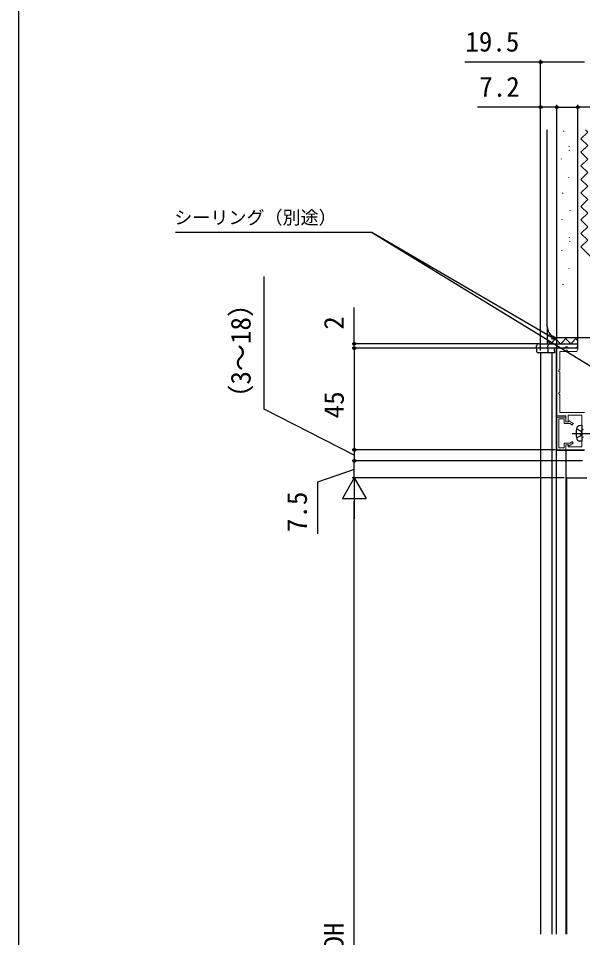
# Model space of a CAD drawing. Units: millimetres, scale not verified. Extents: x -525 to 525, y -783 to 779.
# Drawn here: x -525 to -274.8, y 35.6 to 443.3 of the extents above; entities that cross this region are included whole.
import ezdxf
from ezdxf.enums import TextEntityAlignment as Align

# ---------------------------------------------------------------- set-up
doc = ezdxf.new("R2010")
doc.units = ezdxf.units.MM
doc.header["$LTSCALE"] = 4
doc.layers.add('0-2_YKK_11', color=211, linetype='Continuous', lineweight=18)
for name, color, linetype in [('0-4_YKK_12', 2, 'Continuous'), ('0-5_YKK_13', 4, 'Continuous'), ('0-7_YKK_D', 6, 'Continuous'), ('0-8_YKK_ZWAK', 7, 'Continuous'), ('0-9_YSS_K', 3, 'Continuous')]:
    doc.layers.add(name, color=color, linetype=linetype)
doc.styles.add('ＭＳ ゴシック', font='')
doc.styles.get('ＭＳ ゴシック').set_extended_font_data('MS Gothic')

msp = doc.modelspace()

# ---------------------------------------------------------------- linework, layer by layer
at = {"layer": '0-2_YKK_11', "color": 30}
msp.add_lwpolyline([(-273.898, 268.466), (-284.898, 268.466), (-284.898, 276.466), (-285.398, 276.721), (-285.398, 277.212), (-284.898, 277.466), (-284.898, 286.466), (-285.398, 286.721), (-285.398, 287.212), (-284.898, 287.466), (-284.898, 295.566), (-282.398, 295.566), (-282.143, 296.066), (-281.653, 296.066), (-281.398, 295.566), (-277.398, 295.566), (-276.898, 296.547), (-276.898, 296.966), (-286.198, 296.966), (-286.198, 266.966), (-282.198, 266.966), (-282.198, 264.266), (-281.198, 264.266), (-281.198, 267.266), (-275.098, 267.266), (-275.098, 253.166), (-281.198, 253.166), (-281.198, 254.166), (-282.198, 254.166), (-282.198, 251.966), (-273.898, 251.966)], dxfattribs=at)
msp.add_lwpolyline([(-286.198, 266.466), (-286.198, 251.966), (-282.198, 251.966), (-282.198, 254.066), (-281.098, 254.066), (-280.882, 253.693), (-278.898, 254.839), (-279.298, 255.532), (-280.45, 254.866), (-282.998, 254.866), (-282.998, 252.766), (-285.298, 252.766), (-285.298, 265.666), (-282.998, 265.666), (-282.998, 263.566), (-280.45, 263.566), (-279.298, 262.901), (-278.898, 263.594), (-280.882, 264.74), (-281.098, 264.366), (-282.198, 264.366), (-282.198, 266.466)], close=True, dxfattribs=at)
at = {"layer": '0-4_YKK_12'}
for p, q in [((-293.396, 294.966), (-293.396, 37.06)), ((-288.409, 294.966), (-288.409, 37.06)), ((-286.498, 296.966), (-286.498, 37.06)), ((-273.898, 251.566), (-286.498, 251.566)), ((-286.498, 251.566), (-286.498, 37.06)), ((-282.198, 251.566), (-282.197, 37.06)), ((-281.897, 239.466), (-272.897, 239.466)), ((-281.897, 239.466), (-281.897, 37.06))]:
    msp.add_line(p, q, dxfattribs=at)
at = {"layer": '0-5_YKK_13'}
for p, q in [((-295.043, 295.436), (-295.198, 297.966)), ((-294.198, 298.966), (-293.312, 298.966)), ((-293.312, 298.966), (-289.198, 298.966)), ((-290.043, 295.436), (-290.198, 297.966)), ((-289.198, 298.966), (-276.898, 298.966)), ((-276.898, 297.466), (-276.898, 298.966)), ((-293.655, 294.966), (-294.544, 294.966)), ((-282.798, 296.966), (-287.353, 296.966)), ((-287.165, 295.436), (-287.166, 295.466)), ((-281.498, 297.466), (-282.298, 297.466)), ((-277.798, 296.966), (-280.998, 296.966)), ((-276.898, 297.466), (-277.298, 297.466)), ((-275.098, 262.716), (-276.217, 262.619)), ((-275.098, 262.716), (-275.098, 255.716)), ((-279.438, 259.216), (-264.755, 259.216)), ((-275.098, 255.716), (-276.217, 255.814))]:
    msp.add_line(p, q, dxfattribs=at)
for points in [[(-289.544, 294.966), (-293.503, 294.966), (-293.655, 294.966)], [(-287.337, 294.966), (-289.198, 294.966), (-289.544, 294.966)], [(-287.165, 295.436), (-287.176, 295.277), (-287.201, 295.14), (-287.241, 295.037), (-287.295, 294.977), (-287.335, 294.967), (-287.337, 294.966)], [(-277.461, 261.266), (-275.646, 260.361), (-275.037, 259.216)], [(-277.461, 257.166), (-275.646, 258.071), (-275.037, 259.216)]]:
    msp.add_lwpolyline(points, dxfattribs=at)
for centre, radius, start, end in [((-294.198, 297.966), 1, 90, 180), ((-289.198, 297.966), 1, 90, 180), ((-294.544, 295.466), 0.5, 183.5, 270), ((-289.544, 295.466), 0.5, 183.5, 270), ((-282.798, 297.466), 0.5, 270, 0), ((-280.998, 297.466), 0.5, 180, 270), ((-277.798, 297.466), 0.5, 270, 0), ((-268.698, 259.216), 9, 164.11915, 195.88085), ((-276.104, 261.323), 1.3, 95, 164.11915), ((-274.598, 261.446), 0.5, 180, 270), ((-274.598, 256.986), 0.5, 90, 180), ((-276.104, 257.109), 1.3, 195.88085, 265)]:
    msp.add_arc(centre, radius, start, end, dxfattribs=at)
msp.add_ellipse((-287.698, 281.617), major_axis=(0, -16.35), ratio=0.061163, start_param=2.5812884, end_param=2.7900348, dxfattribs=at)
at = {"layer": '0-7_YKK_D'}
for p, q in [((-293.396, 295.966), (-293.396, 424.902)), ((-293.396, 295.966), (-293.396, 404.902)), ((-286.198, 297.466), (-286.198, 404.902)), ((-286.198, 297.466), (-286.198, 404.902)), ((-286.198, 403.902), (-276.898, 403.902)), ((-276.898, 297.066), (-276.898, 404.902)), ((-237.622, 403.902), (-276.898, 403.902)), ((-376.043, 298.966), (-376.043, 315.021)), ((-294.312, 298.966), (-377.043, 298.966)), ((-376.043, 296.966), (-376.043, 298.966)), ((-282.898, 296.966), (-377.043, 296.966)), ((-286.698, 296.966), (-377.043, 296.966)), ((-376.043, 296.966), (-376.043, 251.966)), ((-376.043, 296.966), (-376.043, 294.416)), ((-286.898, 251.966), (-377.043, 251.966)), ((-286.898, 251.966), (-377.043, 251.966)), ((-376.043, 251.966), (-376.043, 246.966)), ((-274.898, 246.966), (-377.043, 246.966)), ((-274.898, 246.966), (-377.043, 246.966)), ((-376.043, 239.466), (-376.043, 246.966)), ((-376.043, 239.466), (-381.293, 230.373)), ((-282.897, 239.466), (-377.043, 239.466)), ((-282.997, 239.466), (-377.043, 239.466)), ((-376.043, 239.466), (-370.793, 230.373)), ((-376.043, 239.466), (-376.043, 221.28)), ((-381.293, 230.373), (-370.793, 230.373)), ((-376.043, -146.033), (-376.043, 228.966))]:
    msp.add_line(p, q, dxfattribs=at)
for points in [[(-273.898, 423.902), (-293.396, 423.902), (-326.946, 423.902)], [(-286.198, 403.902), (-293.396, 403.902), (-321.451, 403.902)], [(-286.169, 300.495), (-288.373, 301.778), (-368.223, 348.293), (-455.319, 348.293)], [(-264.001, 284.472), (-266.177, 285.802), (-368.373, 348.293)], [(-376.043, 249.466), (-415.935, 269.977), (-415.935, 328.727)], [(-288.029, 302.369), (-286.169, 300.495), (-288.717, 301.188)], [(-376.043, 243.216), (-392.405, 237.541), (-392.405, 214.587)]]:
    msp.add_lwpolyline(points, dxfattribs=at)
for centre in [(-293.396, 423.902), (-293.396, 403.902), (-286.198, 403.902), (-286.198, 403.902), (-276.898, 403.902), (-376.043, 298.966), (-376.043, 296.966), (-376.043, 296.966), (-376.043, 251.966), (-376.043, 251.966), (-376.043, 246.966), (-376.043, 246.966)]:
    msp.add_circle(centre, 0.637, dxfattribs=at)
at = {"layer": '0-8_YKK_ZWAK'}
msp.add_line((-525, 747.3), (-525, -782.7), dxfattribs=at)
at = {"layer": '0-9_YSS_K'}
for p, q in [((-290.498, 306.667), (-290.498, 393.902)), ((-283.224, 393.356), (-283.224, 393.156)), ((-280.934, 386.593), (-280.934, 386.393)), ((-280.739, 384.809), (-280.739, 384.609)), ((-284.322, 381.018), (-284.322, 380.818)), ((-281.03, 372.854), (-281.03, 372.654)), ((-283.739, 365.856), (-283.739, 365.656)), ((-280.444, 358.039), (-280.444, 357.839)), ((-284.027, 354.249), (-284.027, 354.049)), ((-280.735, 346.084), (-280.735, 345.884)), ((-280.54, 344.3), (-280.54, 344.1)), ((-284.123, 340.51), (-284.123, 340.31)), ((-280.831, 332.345), (-280.831, 332.145)), ((-283.54, 325.347), (-283.54, 325.147)), ((-290.498, 306.667), (-290.498, 298.966)), ((-290.498, 306.451), (-290.493, 306.456)), ((-289.915, 304.324), (-290.498, 304.907)), ((-290.498, 301.961), (-289.178, 303.281)), ((-289.002, 298.966), (-286.246, 301.723)), ((-284.558, 298.966), (-287.841, 302.249)), ((-289.048, 298.966), (-290.498, 300.416)), ((-285.498, 301.667), (-271.498, 301.667)), ((-285.498, 298.966), (-276.898, 298.966)), ((-284.512, 298.966), (-281.812, 301.667)), ((-280.068, 298.966), (-282.768, 301.667)), ((-280.022, 298.966), (-277.322, 301.667)), ((-276.898, 300.287), (-278.277, 301.667)), ((-276.898, 298.966), (-276.898, 301.667))]:
    msp.add_line(p, q, dxfattribs=at)
msp.add_lwpolyline([(-260.498, 338.872), (-263.498, 335.872), (-266.498, 338.872), (-269.498, 335.872), (-272.498, 338.872), (-275.498, 341.872), (-272.498, 344.872), (-275.498, 347.872), (-272.498, 350.872), (-275.498, 353.872), (-272.498, 356.872), (-275.498, 359.872), (-272.498, 362.872), (-275.498, 365.872), (-272.498, 368.872), (-275.498, 371.872), (-272.498, 374.872), (-275.498, 377.872), (-272.498, 380.872), (-275.498, 383.872), (-272.498, 386.872), (-275.498, 389.872), (-272.498, 392.872), (-273.528, 393.902)], dxfattribs=at)
msp.add_arc((-285.498, 306.667), 5, 180, 270, dxfattribs=at)

# ---------------------------------------------------------------- texts
at = {"layer": '0-7_YKK_D', "style": 'ＭＳ ゴシック'}
for s, height, p in [('19.5', 8.798, (-326.787, 425.902)), ('7.2', 8.798, (-320.61, 405.902)), ('シーリング（別途）', 5.865, (-455.864, 350.247))]:
    msp.add_text(s, height=height, dxfattribs=at).set_placement(p, align=Align.BOTTOM_LEFT)
for s, p in [('（3～18）', (-419.367, 268.841)), ('2', (-378.043, 305.18)), ('45', (-378.043, 265.876)), ('7.5', (-394.405, 215.428)), ('DH', (-378.043, 30.251))]:
    msp.add_text(s, height=8.798, rotation=90, dxfattribs=at).set_placement(p, align=Align.BOTTOM_LEFT)

doc.saveas('drawing.dxf')
